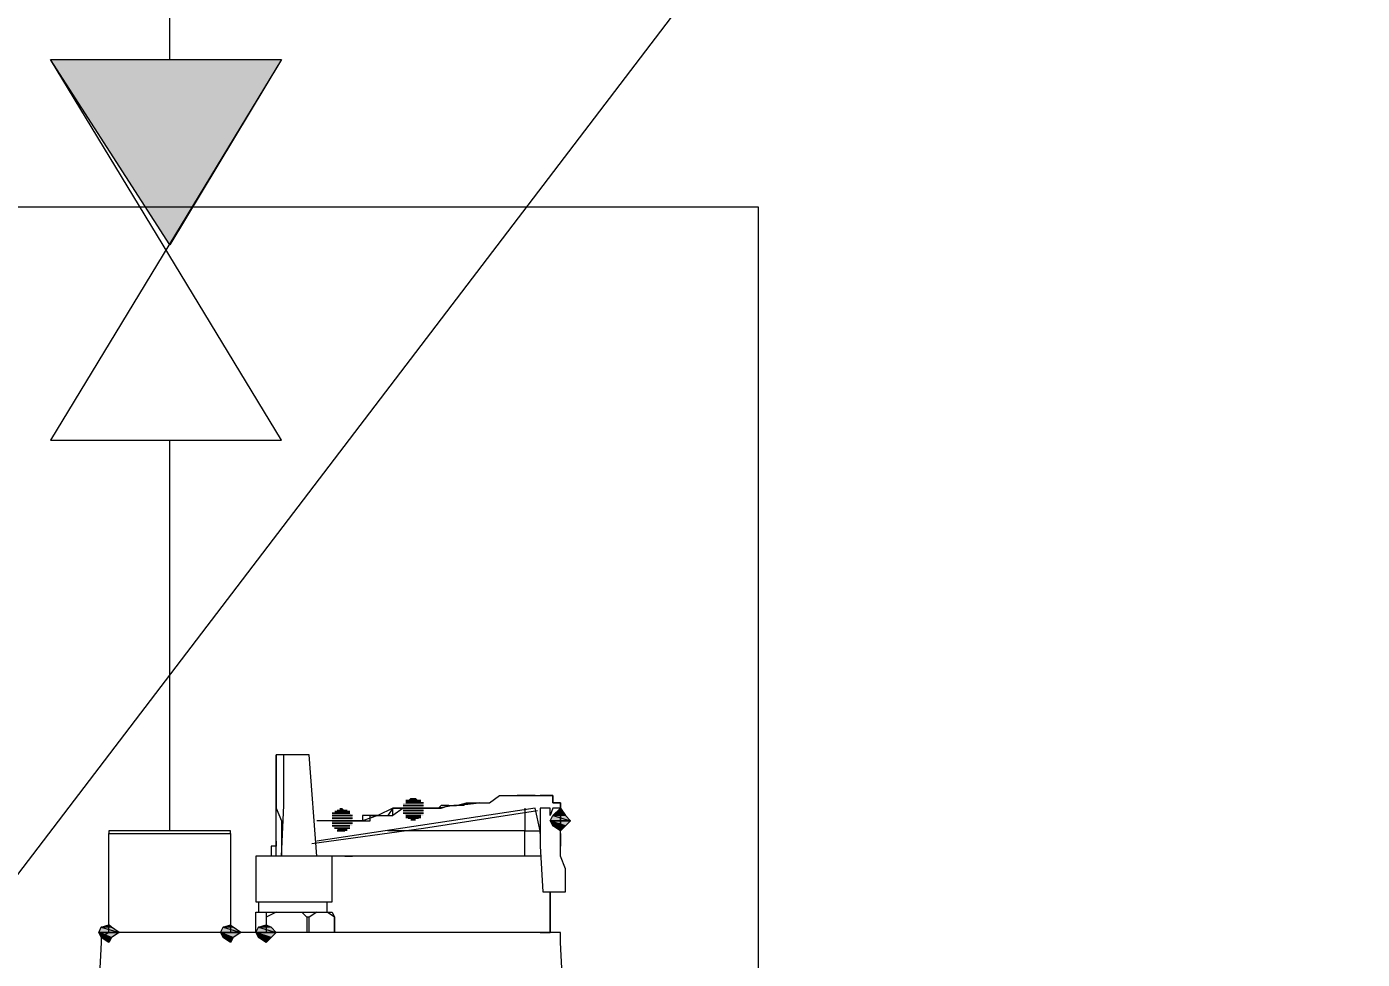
# Model space of a CAD drawing. Header units: millimetres. Extents: x -10178924 to 11692288, y -947381 to 58396.
# Drawn here: x -78014 to -77286, y -8124 to -7616 of the extents above; entities that cross this region are included whole.
import ezdxf
from ezdxf import colors
from ezdxf.entities.mleader import LeaderData, LeaderLine
from ezdxf.math import Vec2, Vec3

# ---------------------------------------------------------------- set-up
doc = ezdxf.new("R2010")
doc.units = ezdxf.units.MM
doc.layers.add('_0', color=7, linetype='Continuous', lineweight=25)
doc.layers.add('PDF _0', color=7, linetype='Continuous', lineweight=9)
doc.layers.add('_надписи канализация', color=7, linetype='Continuous')
doc.styles.add('ISOCPEUR', font='isocpeui.ttf', dxfattribs={"width": 0.9})
doc.styles.add('ТЕКСТ', font='arial.ttf', dxfattribs={"height": 200})

# ---------------------------------------------------------------- blocks, each defined once
blk = doc.blocks.new('_None')

msp = doc.modelspace()

# ---------------------------------------------------------------- linework, layer by layer
at = {"layer": 'PDF _0', "lineweight": 0}
for points in [[(-77936.24, -7633.73), (-77936.24, -7579.79)], [(-77936.24, -8054.18), (-77936.24, -7841.19)], [(-77878.15, -8068.01), (-77878.15, -8012.69), (-77878.15, -8020.99), (-77878.15, -8026.52), (-77878.15, -8032.05), (-77878.15, -8040.35), (-77878.15, -8041.74), (-77875.39, -8048.65), (-77875.39, -8054.18), (-77875.39, -8062.48), (-77875.39, -8068.01), (-77874, -8040.35), (-77874, -8012.69)], [(-77856.02, -8068.01), (-77860.17, -8012.69), (-77878.15, -8012.69)], [(-77799.32, -8037.59), (-77807.62, -8037.59), (-77799.32, -8037.59)], [(-77800.7, -8037.59), (-77806.23, -8037.59), (-77800.7, -8037.59)], [(-77799.32, -8037.59), (-77806.23, -8037.59), (-77799.32, -8037.59)], [(-77767.51, -8038.97), (-77761.97, -8038.97), (-77756.44, -8034.82), (-77750.91, -8034.82), (-77746.76, -8034.82), (-77742.61, -8034.82), (-77746.76, -8034.82)], [(-77737.08, -8034.82), (-77741.23, -8034.82), (-77742.61, -8034.82), (-77741.23, -8034.82), (-77737.08, -8034.82), (-77734.31, -8034.82)], [(-77732.93, -8034.82), (-77734.31, -8034.82), (-77732.93, -8034.82)], [(-77858.79, -8061.1), (-77797.93, -8052.8), (-77735.7, -8043.12)], [(-77742.61, -8068.01), (-77742.61, -8065.25), (-77742.61, -8062.48), (-77742.61, -8059.72), (-77742.61, -8055.57), (-77742.61, -8054.18), (-77737.08, -8054.18), (-77734.31, -8054.18), (-77737.08, -8041.74), (-77856.02, -8059.72)], [(-77839.43, -8043.12), (-77844.96, -8043.12), (-77839.43, -8043.12)], [(-77803.47, -8041.74), (-77807.62, -8041.74), (-77809, -8041.74), (-77814.53, -8045.88), (-77814.53, -8041.74), (-77807.62, -8041.74), (-77809, -8041.74), (-77814.53, -8041.74), (-77817.3, -8045.88), (-77814.53, -8045.88), (-77814.53, -8041.74), (-77822.83, -8045.88), (-77821.45, -8045.88), (-77817.3, -8045.88)], [(-77742.61, -8041.74), (-77742.61, -8054.18), (-77746.76, -8054.18), (-77748.14, -8054.18), (-77750.91, -8054.18), (-77756.44, -8054.18), (-77760.59, -8054.18), (-77761.97, -8054.18), (-77764.74, -8054.18), (-77770.27, -8054.18), (-77774.42, -8054.18), (-77775.81, -8054.18), (-77779.95, -8054.18), (-77784.1, -8054.18), (-77788.25, -8054.18), (-77789.64, -8054.18), (-77793.79, -8054.18), (-77797.93, -8054.18), (-77800.7, -8054.18), (-77803.47, -8054.18), (-77807.62, -8054.18), (-77809, -8054.18), (-77813.15, -8054.18), (-77814.53, -8054.18), (-77817.3, -8054.18)], [(-77797.93, -8040.35), (-77809, -8040.35), (-77797.93, -8040.35)], [(-77797.93, -8041.74), (-77809, -8041.74), (-77797.93, -8041.74)], [(-77797.93, -8041.74), (-77809, -8041.74), (-77797.93, -8041.74)], [(-77797.93, -8043.12), (-77809, -8043.12), (-77797.93, -8043.12)], [(-77797.93, -8044.5), (-77809, -8044.5), (-77797.93, -8044.5)], [(-77797.93, -8044.5), (-77809, -8044.5), (-77797.93, -8044.5)], [(-77797.93, -8038.97), (-77807.62, -8038.97), (-77797.93, -8038.97)], [(-77803.47, -8041.74), (-77797.93, -8041.74), (-77803.47, -8041.74)], [(-77784.1, -8040.35), (-77788.25, -8040.35), (-77789.64, -8041.74), (-77788.25, -8041.74), (-77784.1, -8040.35), (-77781.34, -8040.35), (-77789.64, -8041.74), (-77793.79, -8041.74), (-77789.64, -8041.74), (-77797.93, -8041.74), (-77795.17, -8041.74), (-77793.79, -8041.74), (-77795.17, -8041.74), (-77797.93, -8041.74)], [(-77775.81, -8040.35), (-77779.95, -8040.35), (-77781.34, -8040.35)], [(-77781.34, -8040.35), (-77779.95, -8040.35), (-77781.34, -8040.35)], [(-77723.25, -8055.57), (-77723.25, -8054.18), (-77723.25, -8051.42), (-77723.25, -8048.65), (-77723.25, -8051.42), (-77723.25, -8041.74), (-77727.4, -8041.74), (-77728.78, -8045.88), (-77728.78, -8041.74), (-77732.93, -8041.74), (-77734.31, -8041.74), (-77734.31, -8062.48)], [(-77734.31, -8041.74), (-77734.31, -8062.48), (-77732.93, -8087.38), (-77723.25, -8087.38), (-77720.48, -8087.38), (-77720.48, -8081.84), (-77720.48, -8074.93), (-77723.25, -8068.01), (-77723.25, -8062.48), (-77723.25, -8059.72), (-77723.25, -8055.57), (-77723.25, -8062.48)], [(-77847.72, -8048.65), (-77850.49, -8048.65), (-77856.02, -8048.65)], [(-77821.45, -8045.88), (-77822.83, -8045.88), (-77831.13, -8048.65), (-77828.36, -8048.65), (-77826.98, -8048.65), (-77826.98, -8045.88), (-77822.83, -8045.88), (-77826.98, -8045.88), (-77828.36, -8045.88), (-77831.13, -8045.88), (-77831.13, -8048.65), (-77836.66, -8048.65), (-77831.13, -8048.65), (-77840.81, -8048.65), (-77836.66, -8048.65), (-77840.81, -8048.65), (-77842.19, -8048.65), (-77846.34, -8048.65), (-77847.72, -8048.65), (-77846.34, -8048.65), (-77842.19, -8048.65), (-77850.49, -8048.65)], [(-77836.66, -8045.88), (-77847.72, -8045.88), (-77836.66, -8045.88)], [(-77836.66, -8045.88), (-77847.72, -8045.88), (-77836.66, -8045.88)], [(-77836.66, -8047.27), (-77847.72, -8047.27), (-77836.66, -8047.27)], [(-77836.66, -8048.65), (-77847.72, -8048.65), (-77836.66, -8048.65)], [(-77836.66, -8048.65), (-77847.72, -8048.65), (-77836.66, -8048.65)], [(-77836.66, -8050.03), (-77847.72, -8050.03), (-77836.66, -8050.03)], [(-77838.04, -8051.42), (-77847.72, -8051.42), (-77838.04, -8051.42)], [(-77838.04, -8052.8), (-77846.34, -8052.8), (-77838.04, -8052.8)], [(-77839.43, -8052.8), (-77846.34, -8052.8), (-77839.43, -8052.8)], [(-77799.32, -8045.88), (-77807.62, -8045.88), (-77799.32, -8045.88)], [(-77800.7, -8047.27), (-77806.23, -8047.27), (-77800.7, -8047.27)], [(-77734.31, -8055.57), (-77734.31, -8054.18), (-77734.31, -8051.42)], [(-77903.05, -8055.57), (-77903.05, -8109.51), (-77969.43, -8109.51), (-77969.43, -8055.57), (-77968.05, -8055.57), (-77963.9, -8055.57), (-77961.14, -8055.57), (-77959.75, -8055.57), (-77955.6, -8055.57), (-77954.22, -8055.57), (-77950.07, -8055.57), (-77948.69, -8055.57), (-77944.54, -8055.57), (-77941.77, -8055.57), (-77940.39, -8055.57), (-77936.24, -8055.57), (-77934.86, -8055.57), (-77930.71, -8055.57), (-77927.94, -8055.57), (-77926.56, -8055.57), (-77922.41, -8055.57), (-77921.03, -8055.57), (-77916.88, -8055.57), (-77915.49, -8055.57), (-77911.35, -8055.57), (-77908.58, -8055.57), (-77907.2, -8055.57), (-77903.05, -8055.57), (-77903.05, -8054.18), (-77969.43, -8054.18), (-77969.43, -8055.57)], [(-77878.15, -8059.72), (-77878.15, -8062.48), (-77880.92, -8062.48), (-77880.92, -8068.01)], [(-77840.81, -8054.18), (-77844.96, -8054.18), (-77840.81, -8054.18)], [(-77878.15, -8092.91), (-77847.72, -8092.91), (-77847.72, -8088.76), (-77847.72, -8068.01), (-77850.49, -8068.01), (-77887.83, -8068.01), (-77889.22, -8068.01), (-77889.22, -8088.76), (-77889.22, -8092.91), (-77875.39, -8092.91)], [(-77840.81, -8068.01), (-77836.66, -8068.01), (-77840.81, -8068.01), (-77842.19, -8068.01), (-77846.34, -8068.01), (-77847.72, -8068.01), (-77850.49, -8068.01)], [(-77734.31, -8068.01), (-77737.08, -8068.01), (-77742.61, -8068.01), (-77746.76, -8068.01), (-77748.14, -8068.01), (-77750.91, -8068.01), (-77756.44, -8068.01), (-77760.59, -8068.01), (-77761.97, -8068.01), (-77764.74, -8068.01), (-77770.27, -8068.01), (-77774.42, -8068.01), (-77775.81, -8068.01), (-77779.95, -8068.01), (-77784.1, -8068.01), (-77788.25, -8068.01), (-77789.64, -8068.01), (-77793.79, -8068.01), (-77797.93, -8068.01), (-77800.7, -8068.01), (-77803.47, -8068.01), (-77807.62, -8068.01), (-77809, -8068.01), (-77813.15, -8068.01), (-77814.53, -8068.01), (-77817.3, -8068.01), (-77821.45, -8068.01), (-77822.83, -8068.01), (-77826.98, -8068.01), (-77828.36, -8068.01), (-77831.13, -8068.01), (-77835.28, -8068.01), (-77836.66, -8068.01)], [(-77764.74, -8068.01), (-77767.51, -8068.01)], [(-77760.59, -8068.01), (-77761.97, -8068.01)], [(-77728.78, -8087.38), (-77728.78, -8105.36), (-77728.78, -8109.51), (-77734.31, -8109.51), (-77746.76, -8109.51)], [(-77734.31, -8109.51), (-77728.78, -8109.51), (-77728.78, -8105.36), (-77728.78, -8087.38), (-77728.78, -8101.21)], [(-77887.83, -8092.91), (-77887.83, -8098.44)], [(-77878.15, -8098.44), (-77847.72, -8098.44), (-77846.34, -8101.21), (-77846.34, -8109.51), (-77846.34, -8101.21), (-77850.49, -8098.44), (-77850.49, -8092.91)], [(-77860.17, -8109.51), (-77861.55, -8109.51), (-77864.32, -8109.51), (-77889.22, -8109.51), (-77889.22, -8101.21), (-77889.22, -8098.44), (-77878.15, -8098.44), (-77883.68, -8101.21), (-77883.68, -8109.51), (-77878.15, -8109.51)], [(-77883.68, -8098.44), (-77883.68, -8101.21), (-77883.68, -8109.51)], [(-77861.55, -8101.21), (-77864.32, -8098.44)], [(-77856.02, -8098.44), (-77860.17, -8101.21), (-77861.55, -8101.21), (-77861.55, -8109.51)], [(-77856.02, -8109.51), (-77860.17, -8109.51), (-77860.17, -8101.21)], [(-77708.04, -8406.86), (-77723.25, -8115.04), (-77723.25, -8112.27), (-77723.25, -8109.51), (-77727.4, -8109.51), (-77969.43, -8109.51), (-77973.58, -8112.27), (-77973.58, -8115.04), (-77988.8, -8406.86)], [(-77968.05, -8106.74), (-77969.43, -8105.36), (-77968.05, -8106.74)], [(-77968.05, -8106.74), (-77969.43, -8105.36), (-77968.05, -8106.74)], [(-77846.34, -8109.51), (-77847.72, -8109.51), (-77874, -8109.51)]]:
    msp.add_lwpolyline(points, dxfattribs=at)
for points in [[(-78001.24, -7633.73), (-77875.39, -7633.73), (-77936.24, -7734.7)], [(-77875.39, -7841.19), (-78001.24, -7633.73), (-77875.39, -7633.73), (-78001.24, -7841.19)], [(-78464.57, -7713.95), (-77615.37, -7713.95), (-77615.37, -8496.76), (-78464.57, -8496.76)], [(-77723.25, -8038.97), (-77723.25, -8040.35), (-77723.25, -8041.74), (-77723.25, -8040.35), (-77723.25, -8038.97), (-77727.4, -8038.97), (-77727.4, -8034.82), (-77728.78, -8034.82), (-77732.93, -8034.82), (-77728.78, -8034.82), (-77727.4, -8034.82), (-77727.4, -8038.97)], [(-77838.04, -8044.5), (-77847.72, -8044.5), (-77838.04, -8044.5)], [(-77779.95, -8040.35), (-77767.51, -8038.97), (-77779.95, -8040.35), (-77774.42, -8038.97), (-77767.51, -8038.97)], [(-77723.25, -8041.74), (-77720.48, -8045.88), (-77727.4, -8045.88)], [(-77723.25, -8045.88), (-77723.25, -8041.74), (-77723.25, -8045.88), (-77723.25, -8048.65)], [(-77727.4, -8045.88), (-77717.72, -8048.65), (-77728.78, -8048.65)], [(-77728.78, -8048.65), (-77727.4, -8051.42), (-77720.48, -8051.42)], [(-77728.78, -8048.65), (-77717.72, -8048.65), (-77720.48, -8051.42)], [(-77720.48, -8045.88), (-77727.4, -8045.88), (-77717.72, -8048.65)], [(-77727.4, -8051.42), (-77720.48, -8051.42), (-77723.25, -8054.18)], [(-77973.58, -8106.74), (-77963.9, -8109.51), (-77974.97, -8109.51)], [(-77973.58, -8106.74), (-77963.9, -8109.51), (-77974.97, -8109.51)], [(-77974.97, -8109.51), (-77973.58, -8112.27), (-77968.05, -8112.27)], [(-77974.97, -8109.51), (-77963.9, -8109.51), (-77968.05, -8112.27)], [(-77974.97, -8109.51), (-77973.58, -8112.27), (-77968.05, -8112.27)], [(-77974.97, -8109.51), (-77963.9, -8109.51), (-77968.05, -8112.27)], [(-77969.43, -8105.36), (-77968.05, -8106.74), (-77973.58, -8106.74)], [(-77969.43, -8105.36), (-77968.05, -8106.74), (-77973.58, -8106.74)], [(-77968.05, -8106.74), (-77973.58, -8106.74), (-77963.9, -8109.51)], [(-77968.05, -8106.74), (-77973.58, -8106.74), (-77963.9, -8109.51)], [(-77907.2, -8106.74), (-77897.51, -8109.51), (-77908.58, -8109.51)], [(-77908.58, -8109.51), (-77907.2, -8112.27), (-77901.66, -8112.27)], [(-77908.58, -8109.51), (-77897.51, -8109.51), (-77901.66, -8112.27)], [(-77903.05, -8105.36), (-77901.66, -8106.74), (-77907.2, -8106.74)], [(-77901.66, -8106.74), (-77907.2, -8106.74), (-77897.51, -8109.51)], [(-77887.83, -8106.74), (-77878.15, -8109.51), (-77889.22, -8109.51)], [(-77889.22, -8109.51), (-77887.83, -8112.27), (-77880.92, -8112.27)], [(-77889.22, -8109.51), (-77878.15, -8109.51), (-77880.92, -8112.27)], [(-77883.68, -8105.36), (-77880.92, -8106.74), (-77887.83, -8106.74)], [(-77880.92, -8106.74), (-77887.83, -8106.74), (-77878.15, -8109.51)], [(-77973.58, -8112.27), (-77968.05, -8112.27), (-77969.43, -8115.04)], [(-77973.58, -8112.27), (-77968.05, -8112.27), (-77969.43, -8115.04)], [(-77907.2, -8112.27), (-77901.66, -8112.27), (-77903.05, -8115.04)], [(-77887.83, -8112.27), (-77880.92, -8112.27), (-77883.68, -8115.04)]]:
    msp.add_lwpolyline(points, close=True, dxfattribs=at)
at = {"layer": 'PDF _0', "transparency": 33554559}
for points in [[(-78001.24, -7633.73), (-77875.39, -7633.73), (-77936.24, -7734.7)], [(-77806.23, -8037.59), (-77799.32, -8037.59), (-77807.62, -8037.59)], [(-77807.62, -8037.59), (-77799.32, -8037.59), (-77799.32, -8037.59)], [(-77799.32, -8037.59), (-77807.62, -8037.59), (-77799.32, -8038.97)], [(-77807.62, -8037.59), (-77799.32, -8038.97), (-77807.62, -8038.97)], [(-77804.85, -8036.2), (-77800.7, -8037.59), (-77806.23, -8037.59)], [(-77806.23, -8037.59), (-77800.7, -8037.59), (-77800.7, -8037.59)], [(-77799.32, -8037.59), (-77799.32, -8037.59), (-77806.23, -8037.59)], [(-77799.32, -8037.59), (-77806.23, -8037.59), (-77800.7, -8037.59)], [(-77802.08, -8036.2), (-77803.47, -8036.2), (-77804.85, -8036.2)], [(-77804.85, -8036.2), (-77802.08, -8036.2), (-77802.08, -8036.2)], [(-77802.08, -8036.2), (-77802.08, -8036.2), (-77804.85, -8036.2)], [(-77802.08, -8036.2), (-77804.85, -8036.2), (-77800.7, -8037.59)], [(-77803.47, -8036.2), (-77802.08, -8036.2), (-77802.08, -8036.2)], [(-77802.08, -8036.2), (-77802.08, -8036.2), (-77803.47, -8036.2)], [(-77838.04, -8044.5), (-77846.34, -8044.5), (-77847.72, -8044.5)], [(-77838.04, -8044.5), (-77838.04, -8044.5), (-77847.72, -8044.5)], [(-77838.04, -8044.5), (-77847.72, -8044.5), (-77836.66, -8045.88)], [(-77847.72, -8044.5), (-77836.66, -8045.88), (-77847.72, -8045.88)], [(-77846.34, -8043.12), (-77839.43, -8043.12), (-77844.96, -8043.12)], [(-77838.04, -8043.12), (-77838.04, -8043.12), (-77846.34, -8043.12)], [(-77838.04, -8043.12), (-77846.34, -8043.12), (-77839.43, -8043.12)], [(-77838.04, -8043.12), (-77846.34, -8043.12), (-77838.04, -8044.5)], [(-77846.34, -8043.12), (-77838.04, -8044.5), (-77846.34, -8044.5)], [(-77846.34, -8044.5), (-77838.04, -8044.5), (-77838.04, -8044.5)], [(-77840.81, -8043.12), (-77843.58, -8043.12), (-77844.96, -8043.12)], [(-77844.96, -8043.12), (-77839.43, -8043.12), (-77839.43, -8043.12)], [(-77839.43, -8043.12), (-77839.43, -8043.12), (-77844.96, -8043.12)], [(-77839.43, -8043.12), (-77844.96, -8043.12), (-77840.81, -8043.12)], [(-77844.96, -8043.12), (-77839.43, -8043.12), (-77839.43, -8043.12)], [(-77842.19, -8041.74), (-77843.58, -8041.74), (-77843.58, -8041.74)], [(-77842.19, -8041.74), (-77843.58, -8041.74), (-77840.81, -8043.12)], [(-77843.58, -8041.74), (-77840.81, -8043.12), (-77843.58, -8043.12)], [(-77843.58, -8043.12), (-77840.81, -8043.12), (-77840.81, -8043.12)], [(-77807.62, -8038.97), (-77797.93, -8038.97), (-77809, -8038.97)], [(-77797.93, -8038.97), (-77809, -8038.97), (-77797.93, -8040.35)], [(-77809, -8038.97), (-77797.93, -8040.35), (-77809, -8040.35)], [(-77809, -8040.35), (-77797.93, -8040.35), (-77797.93, -8040.35)], [(-77797.93, -8040.35), (-77809, -8040.35), (-77797.93, -8041.74)], [(-77809, -8040.35), (-77797.93, -8041.74), (-77809, -8041.74)], [(-77809, -8041.74), (-77797.93, -8041.74), (-77797.93, -8041.74)], [(-77797.93, -8041.74), (-77797.93, -8041.74), (-77809, -8041.74)], [(-77797.93, -8041.74), (-77809, -8041.74), (-77797.93, -8043.12)], [(-77809, -8041.74), (-77797.93, -8043.12), (-77809, -8043.12)], [(-77809, -8043.12), (-77797.93, -8043.12), (-77797.93, -8043.12)], [(-77797.93, -8043.12), (-77809, -8043.12), (-77797.93, -8044.5)], [(-77809, -8043.12), (-77797.93, -8044.5), (-77809, -8044.5)], [(-77809, -8044.5), (-77797.93, -8044.5), (-77797.93, -8044.5)], [(-77797.93, -8044.5), (-77797.93, -8044.5), (-77809, -8044.5)], [(-77797.93, -8044.5), (-77809, -8044.5), (-77797.93, -8045.88)], [(-77809, -8044.5), (-77797.93, -8045.88), (-77807.62, -8045.88)], [(-77797.93, -8038.97), (-77797.93, -8038.97), (-77807.62, -8038.97)], [(-77797.93, -8038.97), (-77807.62, -8038.97), (-77799.32, -8038.97)], [(-77723.25, -8041.74), (-77720.48, -8045.88), (-77727.4, -8045.88)], [(-77847.72, -8045.88), (-77836.66, -8045.88), (-77836.66, -8045.88)], [(-77836.66, -8045.88), (-77836.66, -8045.88), (-77847.72, -8045.88)], [(-77836.66, -8045.88), (-77847.72, -8045.88), (-77836.66, -8047.27)], [(-77847.72, -8045.88), (-77836.66, -8047.27), (-77847.72, -8047.27)], [(-77847.72, -8047.27), (-77836.66, -8047.27), (-77836.66, -8047.27)], [(-77836.66, -8047.27), (-77847.72, -8047.27), (-77836.66, -8048.65)], [(-77847.72, -8047.27), (-77836.66, -8048.65), (-77847.72, -8048.65)], [(-77847.72, -8048.65), (-77836.66, -8048.65), (-77836.66, -8048.65)], [(-77836.66, -8048.65), (-77836.66, -8048.65), (-77847.72, -8048.65)], [(-77836.66, -8048.65), (-77847.72, -8048.65), (-77836.66, -8050.03)], [(-77847.72, -8048.65), (-77836.66, -8050.03), (-77847.72, -8050.03)], [(-77847.72, -8050.03), (-77836.66, -8050.03), (-77836.66, -8050.03)], [(-77836.66, -8050.03), (-77847.72, -8050.03), (-77836.66, -8051.42)], [(-77847.72, -8050.03), (-77836.66, -8051.42), (-77847.72, -8051.42)], [(-77847.72, -8051.42), (-77838.04, -8051.42), (-77838.04, -8051.42)], [(-77838.04, -8051.42), (-77838.04, -8051.42), (-77847.72, -8051.42)], [(-77838.04, -8051.42), (-77847.72, -8051.42), (-77836.66, -8051.42)], [(-77838.04, -8051.42), (-77847.72, -8051.42), (-77838.04, -8052.8)], [(-77847.72, -8051.42), (-77838.04, -8052.8), (-77846.34, -8052.8)], [(-77846.34, -8052.8), (-77838.04, -8052.8), (-77838.04, -8052.8)], [(-77839.43, -8052.8), (-77839.43, -8052.8), (-77846.34, -8052.8)], [(-77839.43, -8052.8), (-77846.34, -8052.8), (-77838.04, -8052.8)], [(-77846.34, -8052.8), (-77839.43, -8052.8), (-77844.96, -8052.8)], [(-77839.43, -8052.8), (-77844.96, -8052.8), (-77839.43, -8054.18)], [(-77844.96, -8052.8), (-77839.43, -8054.18), (-77844.96, -8054.18)], [(-77807.62, -8045.88), (-77799.32, -8045.88), (-77799.32, -8045.88)], [(-77799.32, -8045.88), (-77799.32, -8045.88), (-77807.62, -8045.88)], [(-77799.32, -8045.88), (-77807.62, -8045.88), (-77797.93, -8045.88)], [(-77799.32, -8045.88), (-77807.62, -8045.88), (-77799.32, -8047.27)], [(-77807.62, -8045.88), (-77799.32, -8047.27), (-77807.62, -8047.27)], [(-77799.32, -8047.27), (-77807.62, -8047.27), (-77806.23, -8047.27)], [(-77807.62, -8047.27), (-77799.32, -8047.27), (-77799.32, -8047.27)], [(-77806.23, -8047.27), (-77800.7, -8047.27), (-77800.7, -8047.27)], [(-77800.7, -8047.27), (-77800.7, -8047.27), (-77806.23, -8047.27)], [(-77800.7, -8047.27), (-77806.23, -8047.27), (-77799.32, -8047.27)], [(-77800.7, -8047.27), (-77806.23, -8047.27), (-77802.08, -8047.27)], [(-77806.23, -8047.27), (-77802.08, -8047.27), (-77804.85, -8047.27)], [(-77802.08, -8047.27), (-77804.85, -8047.27), (-77802.08, -8048.65)], [(-77804.85, -8047.27), (-77802.08, -8048.65), (-77804.85, -8048.65)], [(-77804.85, -8048.65), (-77802.08, -8048.65), (-77802.08, -8048.65)], [(-77802.08, -8048.65), (-77803.47, -8048.65), (-77804.85, -8048.65)], [(-77802.08, -8048.65), (-77802.08, -8048.65), (-77803.47, -8048.65)], [(-77727.4, -8045.88), (-77717.72, -8048.65), (-77728.78, -8048.65)], [(-77728.78, -8048.65), (-77720.48, -8051.42), (-77727.4, -8051.42)], [(-77728.78, -8048.65), (-77717.72, -8048.65), (-77720.48, -8051.42)], [(-77720.48, -8045.88), (-77727.4, -8045.88), (-77717.72, -8048.65)], [(-77720.48, -8051.42), (-77727.4, -8051.42), (-77723.25, -8054.18)], [(-77840.81, -8054.18), (-77840.81, -8054.18), (-77844.96, -8054.18)], [(-77840.81, -8054.18), (-77844.96, -8054.18), (-77839.43, -8054.18)], [(-77844.96, -8054.18), (-77840.81, -8054.18), (-77843.58, -8054.18)], [(-77843.58, -8054.18), (-77842.19, -8054.18), (-77842.19, -8054.18)], [(-77842.19, -8054.18), (-77842.19, -8054.18), (-77843.58, -8054.18)], [(-77842.19, -8054.18), (-77843.58, -8054.18), (-77840.81, -8054.18)], [(-77973.58, -8106.74), (-77963.9, -8109.51), (-77974.97, -8109.51)], [(-77973.58, -8106.74), (-77963.9, -8109.51), (-77974.97, -8109.51)], [(-77974.97, -8109.51), (-77968.05, -8112.27), (-77973.58, -8112.27)], [(-77974.97, -8109.51), (-77963.9, -8109.51), (-77968.05, -8112.27)], [(-77974.97, -8109.51), (-77968.05, -8112.27), (-77973.58, -8112.27)], [(-77974.97, -8109.51), (-77963.9, -8109.51), (-77968.05, -8112.27)], [(-77969.43, -8105.36), (-77968.05, -8106.74), (-77973.58, -8106.74)], [(-77969.43, -8105.36), (-77968.05, -8106.74), (-77973.58, -8106.74)], [(-77968.05, -8106.74), (-77973.58, -8106.74), (-77963.9, -8109.51)], [(-77968.05, -8106.74), (-77973.58, -8106.74), (-77963.9, -8109.51)], [(-77907.2, -8106.74), (-77897.51, -8109.51), (-77908.58, -8109.51)], [(-77908.58, -8109.51), (-77901.66, -8112.27), (-77907.2, -8112.27)], [(-77908.58, -8109.51), (-77897.51, -8109.51), (-77901.66, -8112.27)], [(-77903.05, -8105.36), (-77901.66, -8106.74), (-77907.2, -8106.74)], [(-77901.66, -8106.74), (-77907.2, -8106.74), (-77897.51, -8109.51)], [(-77887.83, -8106.74), (-77878.15, -8109.51), (-77889.22, -8109.51)], [(-77889.22, -8109.51), (-77880.92, -8112.27), (-77887.83, -8112.27)], [(-77889.22, -8109.51), (-77878.15, -8109.51), (-77880.92, -8112.27)], [(-77883.68, -8105.36), (-77880.92, -8106.74), (-77887.83, -8106.74)], [(-77880.92, -8106.74), (-77887.83, -8106.74), (-77878.15, -8109.51)], [(-77968.05, -8112.27), (-77973.58, -8112.27), (-77969.43, -8115.04)], [(-77968.05, -8112.27), (-77973.58, -8112.27), (-77969.43, -8115.04)], [(-77901.66, -8112.27), (-77907.2, -8112.27), (-77903.05, -8115.04)], [(-77880.92, -8112.27), (-77887.83, -8112.27), (-77883.68, -8115.04)]]:
    msp.add_solid(points, dxfattribs=at)

# ---------------------------------------------------------------- leaders
at = {"layer": '_0'}
ml = msp.add_multileader_mtext('Standard', dxfattribs=at)
ml.set_content('\\A1;{\\fISOCPEUR|b0|i0|c204|p34;Приямок \\fISOCPEUR|b0|i0|c0|p34;1000\\fISOCPEUR|b0|i0|c204|p34;х\\fISOCPEUR|b0|i0|c0|p34;1000\\fISOCPEUR|b0|i0|c204|p34;х\\fISOCPEUR|b0|i0|c0|p34;800(h)\\fISOCPEUR|b0|i0|c204|p34; Уточнить в томе ТМ\\fISOCPEUR|b0|i0|c0|p34;\\P\\fISOCPEUR|b0|i0|c204|p34;с насосом дренажным \\A0; \\H0.91667x;ГНОМ 10-10Г\\A1;\\H1.09091x; \\PN=1,1 кВт\\fISOCPEUR|b0|i0|c0|p34;  (1 \\fISOCPEUR|b0|i0|c204|p34;раб\\fISOCPEUR|b0|i0|c0|p34;. 1 \\fISOCPEUR|b0|i0|c204|p34;рез\\fISOCPEUR|b0|i0|c0|p34;.)}', color=256, style='ТЕКСТ')
ml.set_leader_properties(lineweight=13)
ml.set_arrow_properties(name='NONE')
ml.build(insert=Vec2(0, 0))
ml.multileader.update_dxf_attribs({"text_left_attachment_type": 6, "text_right_attachment_type": 6, "dogleg_length": 100, "arrow_head_size": 600, "scale": 100})
ctx = ml.context
ctx.base_point, ctx.scale, ctx.char_height, ctx.arrow_head_size, ctx.landing_gap_size, ctx.plane_origin = Vec3(-82729.23, -4254.58), 100, 250, 600, 0.18, Vec3(-65661.22, 106571.31)
ctx.left_attachment, ctx.right_attachment, ctx.text_align_type = 6, 6, 1
notes = []
notes.append((ctx, [(1, (1, 1, 0), (-75103.87, -4254.58), (-1, 0), 200, [(0, [(-78039.97, -8105.36)], 0, [])])]))
ctx.mtext.insert, ctx.mtext.alignment, ctx.mtext.flow_direction = Vec3(-79016.55, -3929.58), 2, 5
at = {"layer": '_надписи канализация', "lineweight": -2}
ml = msp.add_multileader_mtext('Standard', dxfattribs=at)
ml.set_content('\\A1;Гаситель напора', color=256, style='ISOCPEUR')
ml.set_leader_properties(lineweight=13)
ml.set_arrow_properties(name='NONE')
ml.build(insert=Vec2(0, 0))
ml.multileader.update_dxf_attribs({"text_left_attachment_type": 6, "text_right_attachment_type": 6, "dogleg_length": 100, "arrow_head_size": 300, "scale": 100})
ctx = ml.context
ctx.base_point, ctx.scale, ctx.char_height, ctx.arrow_head_size, ctx.landing_gap_size, ctx.plane_origin = Vec3(-83644.62, -5670.7), 100, 250, 300, 0.09, Vec3(-88790.24, -9852.52)
ctx.left_attachment, ctx.right_attachment, ctx.text_align_type = 6, 6, 1
notes.append((ctx, [(1, (1, 1, 0), (-81060.74, -5670.7), (-1, 0), 100, [(1, [(-79617.26, -8341.18)], 0, [])])]))
ctx.mtext.insert, ctx.mtext.width, ctx.mtext.alignment, ctx.mtext.flow_direction = Vec3(-82485.83, -5345.7), 5926.3258, 2, 5
ml = msp.add_multileader_mtext('Standard', dxfattribs=at)
ml.set_content('\\A1;Гаситель напора', color=256, style='ISOCPEUR')
ml.set_leader_properties(lineweight=13)
ml.set_arrow_properties(name='NONE')
ml.build(insert=Vec2(0, 0))
ml.multileader.update_dxf_attribs({"text_left_attachment_type": 6, "text_right_attachment_type": 6, "dogleg_length": 100, "arrow_head_size": 300, "scale": 100})
ctx = ml.context
ctx.base_point, ctx.scale, ctx.char_height, ctx.arrow_head_size, ctx.landing_gap_size, ctx.plane_origin = Vec3(-78898.83, -7121.59), 100, 250, 300, 0.09, Vec3(-81990.09, -8084.65)
ctx.left_attachment, ctx.right_attachment, ctx.text_align_type = 6, 6, 1
notes.append((ctx, [(1, (1, 1, 0), (-76314.95, -7121.59), (-1, 0), 100, [(1, [(-75000.93, -9643.6)], 0, [])])]))
ctx.mtext.insert, ctx.mtext.width, ctx.mtext.alignment, ctx.mtext.flow_direction = Vec3(-77740.04, -6796.59), 5926.3258, 2, 5
for ctx, leaders in notes:
    for number, flags, end, landing, length, lines in leaders:
        leader = LeaderData()
        leader.index, (leader.has_last_leader_line, leader.has_dogleg_vector, leader.attachment_direction) = number, flags
        leader.last_leader_point, leader.dogleg_vector, leader.dogleg_length = Vec3(end), Vec3(landing), length
        for number, points, colour, breaks in lines:
            line = LeaderLine()
            line.index, line.vertices, line.color, line.breaks = number, Vec3.list(points), colors.encode_raw_color(colour), breaks
            leader.lines.append(line)
        ctx.leaders.append(leader)

doc.saveas('drawing.dxf')
